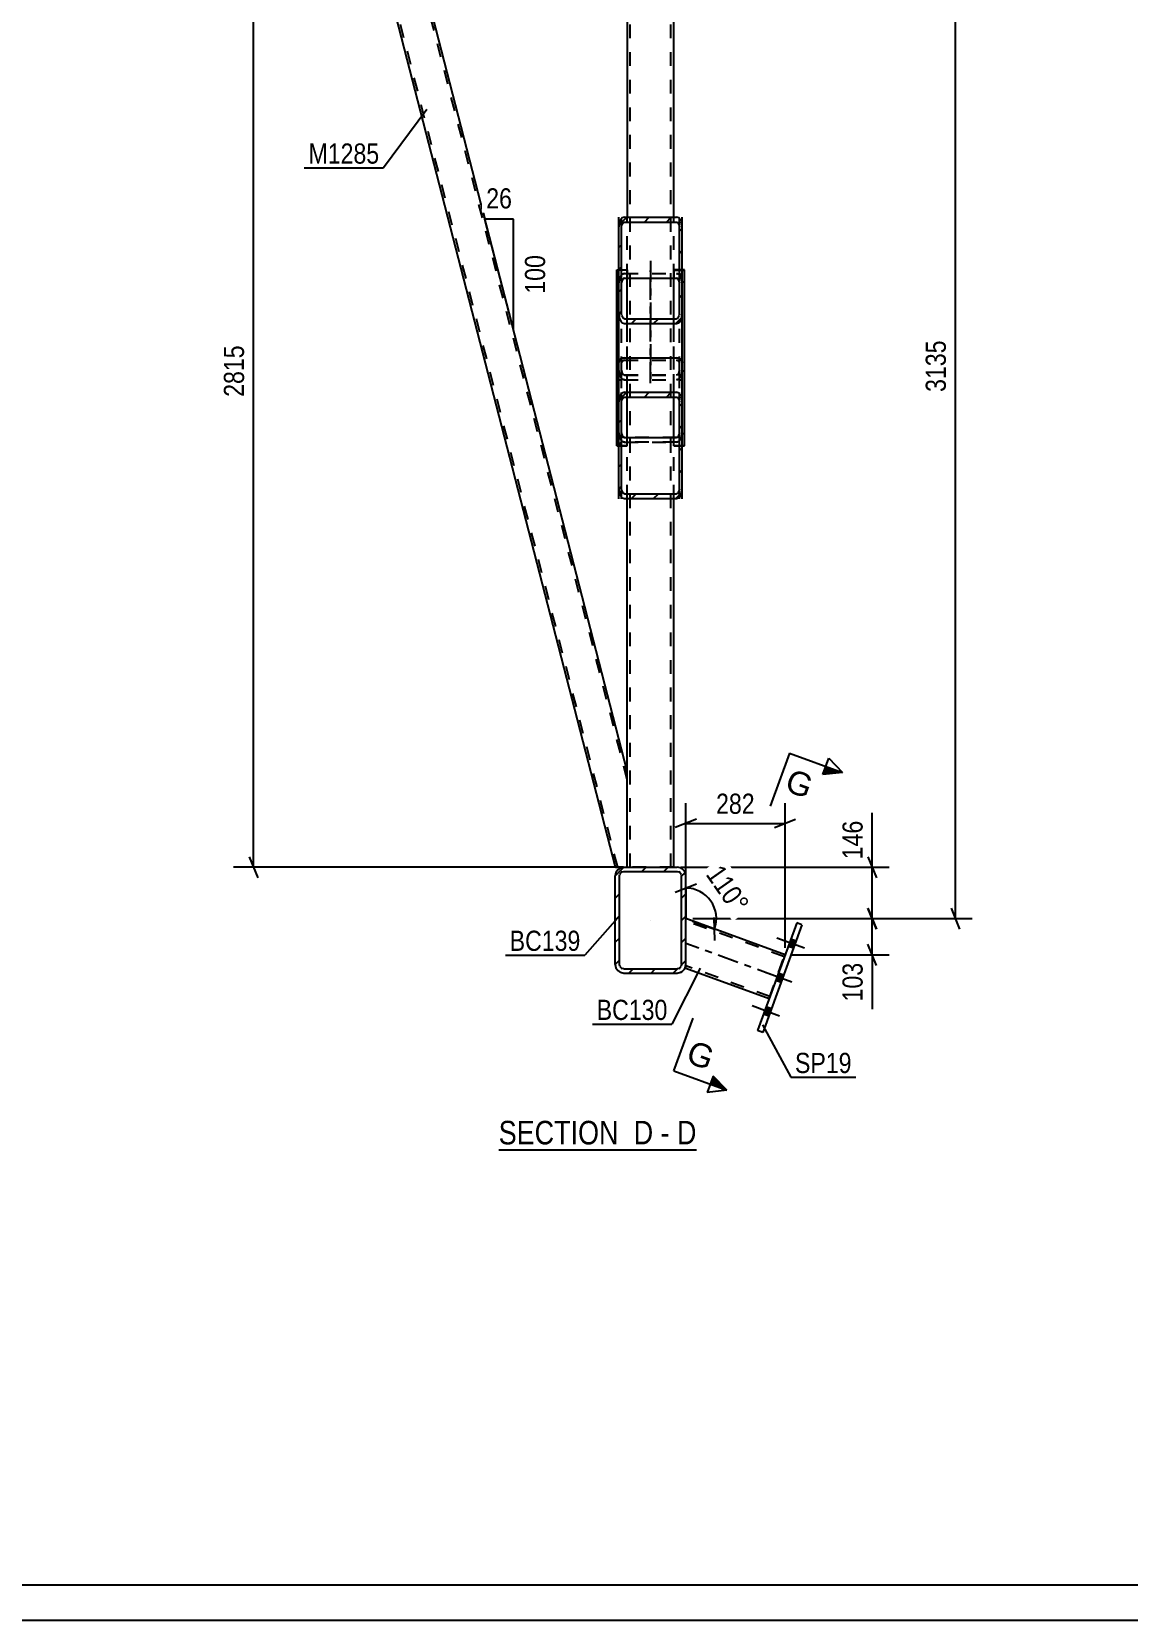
# Model space of a CAD drawing. Header units: millimetres. Extents: x 0 to 1189, y 0 to 841.
# Drawn here: x 155.6 to 311.2, y 0 to 225.3 of the extents above; entities that cross this region are included whole.
import ezdxf

# ---------------------------------------------------------------- set-up
doc = ezdxf.new("R2010")
doc.units = ezdxf.units.MM
doc.linetypes.add('DXK_LINE_DOT2', pattern=[3.9198, 1.9599, -1.9599])
doc.linetypes.add('DXK_LINE_DOT3', pattern=[5.9187, 2.979, -0.9799, 0.9799, -0.9799])
doc.styles.add('Arial', font='ARIAL.TTF', dxfattribs={"height": 0.2})
doc.styles.add('Arial Narrow', font='ARIALN.TTF', dxfattribs={"height": 0.2})

# ---------------------------------------------------------------- blocks, each defined once
blk = doc.blocks.new('Unknown-814407264-1135')
at = {"color": 5, "linetype": 'Continuous'}
for p, q in [((5, 5), (1184, 5)), ((0, 0), (1189, 0))]:
    blk.add_line(p, q, dxfattribs=at)
blk = doc.blocks.new('Unknown-814407264-15 - 2402')
at = {"color": 6, "linetype": 'Continuous'}
blk.add_line((221.87, 66.75), (249.94, 66.75), dxfattribs=at)
at = {"color": 0, "linetype": 'Continuous'}
blk.add_wipeout([(239.98, 67.5), (239.98, 71), (221.87, 71), (221.87, 67.5)], dxfattribs=at)
at = {"color": 7, "linetype": 'Continuous', "style": 'Arial Narrow'}
blk.add_text('SECTION ', height=3.34, dxfattribs=at).set_placement((221.87, 67.5))
at = {"color": 0, "linetype": 'Continuous'}
blk.add_wipeout([(243.8, 67.5), (243.8, 71), (241.03, 71), (241.03, 67.5)], dxfattribs=at)
at = {"color": 7, "linetype": 'Continuous', "style": 'Arial Narrow'}
blk.add_text('D', height=3.34, dxfattribs=at).set_placement((241.03, 67.5))
at = {"color": 0, "linetype": 'Continuous'}
blk.add_wipeout([(246.12, 67.5), (246.12, 71), (244.85, 71), (244.85, 67.5)], dxfattribs=at)
at = {"color": 7, "linetype": 'Continuous', "style": 'Arial Narrow'}
blk.add_text('-', height=3.34, dxfattribs=at).set_placement((244.85, 67.5))
at = {"color": 0, "linetype": 'Continuous'}
blk.add_wipeout([(249.94, 67.5), (249.94, 71), (247.17, 71), (247.17, 67.5)], dxfattribs=at)
at = {"color": 7, "linetype": 'Continuous', "style": 'Arial Narrow'}
blk.add_text('D', height=3.34, dxfattribs=at).set_placement((247.17, 67.5))
blk = doc.blocks.new('Bolt-814407264-2452 - 2402')
at = {"linetype": 'Continuous'}
for points in [[(263.7, 95.32), (264.07, 96.35), (263.32, 96.63), (262.95, 95.59)], [(263.7, 95.32), (264.07, 96.35), (263.32, 96.63), (262.95, 95.59)], [(263.7, 95.32), (264.07, 96.35), (263.32, 96.63), (262.95, 95.59)], [(261.94, 90.48), (262.31, 91.51), (261.56, 91.79), (261.19, 90.75)], [(261.94, 90.48), (262.31, 91.51), (261.56, 91.79), (261.19, 90.75)], [(260.19, 85.69), (260.57, 86.72), (259.82, 86.99), (259.44, 85.96)], [(260.19, 85.69), (260.57, 86.72), (259.82, 86.99), (259.44, 85.96)], [(260.19, 85.69), (260.57, 86.72), (259.82, 86.99), (259.44, 85.96)]]:
    blk.add_hatch(color=1, dxfattribs=at).paths.add_polyline_path(points)
at = {"color": 1, "linetype": 'Continuous'}
for p, q in [((265.25, 95.34), (261.35, 96.76)), ((265.25, 95.34), (261.35, 96.76)), ((265.25, 95.34), (261.35, 96.76)), ((263.7, 95.32), (262.95, 95.59)), ((263.7, 95.32), (262.95, 95.59)), ((263.7, 95.32), (262.95, 95.59)), ((264.07, 96.35), (263.32, 96.63)), ((264.07, 96.35), (263.32, 96.63)), ((264.07, 96.35), (263.32, 96.63)), ((263.49, 90.5), (259.59, 91.92)), ((263.49, 90.5), (259.59, 91.92)), ((261.94, 90.48), (261.19, 90.75)), ((261.94, 90.48), (261.19, 90.75)), ((262.31, 91.51), (261.56, 91.79)), ((262.31, 91.51), (261.56, 91.79)), ((261.74, 85.71), (257.84, 87.13)), ((261.74, 85.71), (257.84, 87.13)), ((261.74, 85.71), (257.84, 87.13)), ((260.19, 85.69), (259.44, 85.96)), ((260.19, 85.69), (259.44, 85.96)), ((260.19, 85.69), (259.44, 85.96)), ((260.57, 86.72), (259.82, 86.99)), ((260.57, 86.72), (259.82, 86.99)), ((260.57, 86.72), (259.82, 86.99))]:
    blk.add_line(p, q, dxfattribs=at)
blk = doc.blocks.new('Part-814407264-2548 - 2402')
at = {"color": 7, "linetype": 'DXK_LINE_DOT2'}
for p, q in [((238.98, 178.65), (238.92, 178.39)), ((238.92, 160.45), (238.92, 178.39)), ((239.15, 178.87), (238.98, 178.65)), ((239.41, 179.01), (239.15, 178.87)), ((239.32, 178.39), (239.35, 178.52)), ((239.32, 159.08), (239.32, 178.39)), ((239.35, 178.52), (239.43, 178.63)), ((239.72, 179.06), (239.41, 179.01)), ((239.43, 178.63), (239.56, 178.7)), ((239.56, 178.7), (239.72, 178.73)), ((239.72, 179.06), (247.12, 179.06)), ((239.72, 178.73), (247.12, 178.73)), ((247.42, 179.01), (247.12, 179.06)), ((247.12, 178.73), (247.27, 178.7)), ((247.27, 178.7), (247.4, 178.63)), ((247.4, 178.63), (247.48, 178.52)), ((247.68, 178.87), (247.42, 179.01)), ((247.48, 178.52), (247.52, 178.39)), ((247.52, 159.08), (247.52, 178.39)), ((247.85, 178.65), (247.68, 178.87)), ((247.92, 178.39), (247.85, 178.65)), ((247.92, 160.45), (247.92, 178.39)), ((238.92, 175.96), (239.32, 175.96)), ((247.52, 175.96), (247.92, 175.96)), ((238.92, 168.44), (238.98, 167.93)), ((239.35, 168.18), (239.32, 168.44)), ((239.41, 167.2), (239.72, 167.1)), ((239.72, 167.77), (239.56, 167.82)), ((247.12, 167.77), (239.72, 167.77)), ((247.12, 167.1), (239.72, 167.1)), ((247.27, 167.82), (247.12, 167.77)), ((247.12, 167.1), (247.42, 167.2)), ((247.52, 168.44), (247.48, 168.18)), ((247.85, 167.93), (247.92, 168.44))]:
    blk.add_line(p, q, dxfattribs=at)
at = {"color": 2, "linetype": 'Continuous'}
for p, q in [((238.92, 159.08), (238.92, 160.45)), ((247.92, 159.08), (247.92, 160.45))]:
    blk.add_line(p, q, dxfattribs=at)
at = {"color": 7, "linetype": 'DXK_LINE_DOT2'}
for centre, radius, start, end in [((240.19, 168.16), 1.23, 190.8094, 230.8802), ((239.95, 168.3), 0.616, 190.8094, 230.8802), ((246.88, 168.3), 0.616, 309.1198, 349.1906), ((246.64, 168.16), 1.23, 309.1198, 349.1906)]:
    blk.add_arc(centre, radius, start, end, dxfattribs=at)
blk = doc.blocks.new('Part-814407264-2683 - 2402')
at = {"color": 7, "linetype": 'DXK_LINE_DOT2'}
for p, q in [((238.62, 166.59), (238.62, 191.53)), ((240.12, 191.53), (238.62, 191.53)), ((240.12, 166.59), (240.12, 191.53)), ((240.12, 166.59), (238.62, 166.59))]:
    blk.add_line(p, q, dxfattribs=at)
blk = doc.blocks.new('Part-814407264-2445 - 2402')
at = {"color": 2, "linetype": 'Continuous'}
for p, q in [((238.62, 166.59), (238.62, 191.54)), ((238.62, 191.54), (238.92, 191.54)), ((240.12, 184.61), (240.12, 190.37)), ((240.12, 167.76), (240.12, 173.51)), ((238.62, 166.59), (238.92, 166.59))]:
    blk.add_line(p, q, dxfattribs=at)
at = {"color": 7, "linetype": 'DXK_LINE_DOT2'}
for p, q in [((238.92, 191.54), (240.12, 191.54)), ((240.12, 191.54), (240.12, 190.37)), ((240.12, 173.51), (240.12, 184.61)), ((240.12, 166.59), (240.12, 167.76)), ((238.92, 166.59), (240.12, 166.59))]:
    blk.add_line(p, q, dxfattribs=at)
blk = doc.blocks.new('Part-814407264-2461 - 2402')
at = {"linetype": 'Continuous'}
h = blk.add_hatch(dxfattribs=at)
h.set_pattern_fill('', scale=0.7, style=0, pattern_type=0)
h.set_pattern_definition([(45, (238.9154, 185.2833), (-1.57154, 1.57154), [])])
h.paths.add_polyline_path([(238.92, 197.67), (238.92, 185.28), (238.98, 184.77), (239.15, 184.34), (239.41, 184.05), (239.72, 183.94), (247.12, 183.94), (247.42, 184.05), (247.68, 184.34), (247.85, 184.77), (247.92, 185.28), (247.92, 197.67), (247.85, 198.19), (247.68, 198.62), (247.42, 198.91), (247.12, 199.01), (239.72, 199.01), (239.41, 198.91), (239.15, 198.62), (238.98, 198.19)])
h.paths.add_polyline_path([(239.43, 198.15), (239.56, 198.29), (239.72, 198.34), (247.12, 198.34), (247.27, 198.29), (247.4, 198.15), (247.48, 197.93), (247.52, 197.67), (247.52, 185.28), (247.48, 185.03), (247.4, 184.81), (247.27, 184.66), (247.12, 184.61), (239.72, 184.61), (239.56, 184.66), (239.43, 184.81), (239.35, 185.03), (239.32, 185.28), (239.32, 197.67), (239.35, 197.93)])
at = {"color": 2, "linetype": 'Continuous'}
for p, q in [((239.72, 199.01), (239.41, 198.91)), ((239.56, 198.29), (239.72, 198.34)), ((239.72, 199.01), (247.12, 199.01)), ((239.72, 198.34), (247.12, 198.34)), ((247.42, 198.91), (247.12, 199.01)), ((247.12, 198.34), (247.27, 198.29)), ((238.98, 198.19), (238.92, 197.67)), ((238.92, 185.28), (238.92, 197.67)), ((239.32, 197.67), (239.35, 197.93)), ((239.32, 185.28), (239.32, 197.67)), ((247.48, 197.93), (247.52, 197.67)), ((247.52, 185.28), (247.52, 197.67)), ((247.92, 197.67), (247.85, 198.19)), ((247.92, 185.28), (247.92, 197.67)), ((239.35, 189.95), (239.32, 189.7)), ((239.72, 190.37), (239.56, 190.32)), ((239.72, 190.37), (247.12, 190.37)), ((247.27, 190.32), (247.12, 190.37)), ((247.52, 189.7), (247.48, 189.95)), ((238.92, 178.39), (238.92, 185.28)), ((238.92, 185.28), (238.98, 184.77)), ((239.35, 185.03), (239.32, 185.28)), ((247.52, 185.28), (247.48, 185.03)), ((247.85, 184.77), (247.92, 185.28)), ((247.92, 178.39), (247.92, 185.28)), ((239.41, 184.05), (239.72, 183.94)), ((239.72, 184.61), (239.56, 184.66)), ((239.72, 184.61), (247.12, 184.61)), ((239.72, 183.94), (247.12, 183.94)), ((247.27, 184.66), (247.12, 184.61)), ((247.12, 183.94), (247.42, 184.05))]:
    blk.add_line(p, q, dxfattribs=at)
at = {"color": 7, "linetype": 'DXK_LINE_DOT2'}
for p, q in [((238.92, 185.28), (238.92, 197.67)), ((239.32, 177.31), (239.32, 197.67)), ((247.52, 177.31), (247.52, 197.67)), ((247.92, 185.28), (247.92, 197.67)), ((238.92, 189.7), (238.98, 190.21)), ((239.41, 190.93), (239.72, 191.04)), ((239.72, 191.04), (247.12, 191.04)), ((247.12, 191.04), (247.42, 190.93)), ((247.85, 190.21), (247.92, 189.7)), ((238.92, 177.31), (238.92, 178.39)), ((247.92, 177.31), (247.92, 178.39)), ((238.98, 176.79), (238.92, 177.31)), ((239.32, 177.31), (239.35, 177.05)), ((239.72, 175.97), (239.41, 176.07)), ((239.56, 176.69), (239.72, 176.64)), ((239.72, 176.64), (247.12, 176.64)), ((239.72, 175.97), (247.12, 175.97)), ((247.12, 176.64), (247.27, 176.69)), ((247.42, 176.07), (247.12, 175.97)), ((247.48, 177.05), (247.52, 177.31)), ((247.92, 177.31), (247.85, 176.79))]:
    blk.add_line(p, q, dxfattribs=at)
at = {"color": 7, "linetype": 'DXK_LINE_DOT3'}
blk.add_line((243.42, 175.48), (243.42, 191.48), dxfattribs=at)
at = {"color": 2, "linetype": 'Continuous'}
for centre, radius, start, end in [((240.19, 197.96), 1.23, 129.1198, 169.1906), ((239.95, 197.82), 0.616, 129.1198, 169.1906), ((246.88, 197.82), 0.616, 10.8094, 50.8802), ((246.64, 197.96), 1.23, 10.8094, 50.8802), ((239.95, 189.84), 0.616, 129.1198, 169.1906), ((246.88, 189.84), 0.616, 10.8094, 50.8802), ((240.19, 185), 1.23, 190.8094, 230.8802), ((239.95, 185.14), 0.616, 190.8094, 230.8802), ((246.88, 185.14), 0.616, 309.1198, 349.1906), ((246.64, 185), 1.23, 309.1198, 349.1906)]:
    blk.add_arc(centre, radius, start, end, dxfattribs=at)
at = {"color": 7, "linetype": 'DXK_LINE_DOT2'}
for centre, radius, start, end in [((240.19, 189.98), 1.23, 129.1198, 169.1906), ((246.64, 189.98), 1.23, 10.8094, 50.8802), ((240.19, 177.02), 1.23, 190.8094, 230.8802), ((239.95, 177.16), 0.616, 190.8094, 230.8802), ((246.88, 177.16), 0.616, 309.1198, 349.1906), ((246.64, 177.02), 1.23, 309.1198, 349.1906)]:
    blk.add_arc(centre, radius, start, end, dxfattribs=at)
blk = doc.blocks.new('Part-814407264-2528 - 2402')
at = {"color": 2, "linetype": 'Continuous'}
for p, q in [((262.51, 94.39), (248.42, 99.52)), ((248.42, 92.55), (248.42, 93.01)), ((248.42, 92.55), (248.42, 92.5)), ((248.42, 92.5), (260.25, 88.19))]:
    blk.add_line(p, q, dxfattribs=at)
at = {"color": 7, "linetype": 'DXK_LINE_DOT2'}
for p, q in [((248.42, 93.01), (248.42, 99.52)), ((262.41, 94.11), (248.42, 99.21)), ((248.42, 99.18), (248.42, 99.21)), ((260.36, 88.47), (248.42, 92.82)), ((260.25, 88.19), (262.51, 94.39))]:
    blk.add_line(p, q, dxfattribs=at)
at = {"color": 7, "linetype": 'DXK_LINE_DOT3'}
blk.add_line((261.38, 91.29), (248.42, 96.01), dxfattribs=at)
blk = doc.blocks.new('Part-814407264-2464 - 2402')
at = {"color": 2, "linetype": 'Continuous'}
for p, q in [((238.92, 197.67), (238.92, 199.05)), ((247.92, 197.67), (247.92, 199.05))]:
    blk.add_line(p, q, dxfattribs=at)
at = {"color": 7, "linetype": 'DXK_LINE_DOT2'}
for p, q in [((239.32, 177.3), (239.32, 199.05)), ((247.52, 177.3), (247.52, 199.05)), ((238.92, 177.3), (238.92, 197.67)), ((247.92, 177.3), (247.92, 197.67)), ((238.98, 190.2), (238.92, 189.69)), ((239.32, 189.69), (239.35, 189.94)), ((239.72, 191.03), (239.41, 190.92)), ((239.56, 190.31), (239.72, 190.36)), ((239.72, 191.03), (247.12, 191.03)), ((239.72, 190.36), (247.12, 190.36)), ((247.42, 190.92), (247.12, 191.03)), ((247.12, 190.36), (247.27, 190.31)), ((247.48, 189.94), (247.52, 189.69)), ((247.92, 189.69), (247.85, 190.2)), ((238.92, 177.3), (238.98, 176.78)), ((239.35, 177.04), (239.32, 177.3)), ((239.41, 176.06), (239.72, 175.96)), ((239.72, 176.63), (239.56, 176.68)), ((239.72, 176.63), (247.12, 176.63)), ((239.72, 175.96), (247.12, 175.96)), ((247.27, 176.68), (247.12, 176.63)), ((247.12, 175.96), (247.42, 176.06)), ((247.52, 177.3), (247.48, 177.04)), ((247.85, 176.78), (247.92, 177.3))]:
    blk.add_line(p, q, dxfattribs=at)
at = {"color": 7, "linetype": 'DXK_LINE_DOT3'}
blk.add_line((243.42, 192.85), (243.42, 175.47), dxfattribs=at)
at = {"color": 7, "linetype": 'DXK_LINE_DOT2'}
for centre, radius, start, end in [((240.19, 189.97), 1.23, 129.1198, 169.1906), ((239.95, 189.83), 0.616, 129.1198, 169.1906), ((246.88, 189.83), 0.616, 10.8094, 50.8802), ((246.64, 189.97), 1.23, 10.8094, 50.8802), ((240.19, 177.01), 1.23, 190.8094, 230.8802), ((239.95, 177.15), 0.616, 190.8094, 230.8802), ((246.88, 177.15), 0.616, 309.1198, 349.1906), ((246.64, 177.01), 1.23, 309.1198, 349.1906)]:
    blk.add_arc(centre, radius, start, end, dxfattribs=at)
blk = doc.blocks.new('Part-814407264-2480 - 2402')
at = {"color": 2, "linetype": 'Continuous'}
for p, q in [((206.87, 249.3), (202.15, 247.58)), ((240.12, 120.43), (206.87, 249.3)), ((238.46, 106.81), (202.15, 247.58)), ((240.12, 106.81), (240.12, 118.03)), ((238.46, 106.81), (239.62, 106.81))]:
    blk.add_line(p, q, dxfattribs=at)
at = {"color": 7, "linetype": 'DXK_LINE_DOT2'}
for p, q in [((240.12, 119.23), (206.59, 249.19)), ((202.46, 247.69), (202.44, 247.68)), ((202.44, 247.68), (202.46, 247.69)), ((238.77, 106.81), (202.44, 247.68)), ((202.5, 247.71), (202.46, 247.69)), ((202.46, 247.69), (202.5, 247.71)), ((240.12, 118.03), (240.12, 120.43)), ((238.46, 106.81), (238.51, 106.81)), ((239.62, 106.81), (240.12, 106.81))]:
    blk.add_line(p, q, dxfattribs=at)
blk = doc.blocks.new('Part-814407264-2486 - 2402')
at = {"color": 2, "linetype": 'Continuous'}
for p, q in [((240.12, 251.31), (240.12, 199.01)), ((246.72, 199.01), (246.72, 251.31)), ((240.12, 106.81), (240.12, 159.11)), ((246.72, 106.81), (246.72, 159.11))]:
    blk.add_line(p, q, dxfattribs=at)
at = {"color": 7, "linetype": 'DXK_LINE_DOT2'}
for p, q in [((246.72, 251.31), (240.12, 251.31)), ((240.18, 251.31), (240.12, 251.31)), ((240.52, 106.81), (240.52, 251.31)), ((246.32, 106.81), (246.32, 251.31)), ((240.12, 159.11), (240.12, 199.01)), ((246.72, 159.11), (246.72, 199.01)), ((246.72, 106.81), (240.12, 106.81))]:
    blk.add_line(p, q, dxfattribs=at)
blk = doc.blocks.new('Part-814407264-2545 - 2402')
at = {"linetype": 'Continuous'}
h = blk.add_hatch(dxfattribs=at)
h.set_pattern_fill('', scale=0.7, style=0, pattern_type=0)
h.set_pattern_definition([(45, (238.9154, 160.4525), (-1.57154, 1.57154), [])])
h.paths.add_polyline_path([(238.92, 172.84), (238.92, 160.45), (238.98, 159.94), (239.15, 159.51), (239.41, 159.21), (239.72, 159.11), (247.12, 159.11), (247.42, 159.21), (247.68, 159.51), (247.85, 159.94), (247.92, 160.45), (247.92, 172.84), (247.85, 173.36), (247.68, 173.79), (247.42, 174.08), (247.12, 174.18), (239.72, 174.18), (239.41, 174.08), (239.15, 173.79), (238.98, 173.36)])
h.paths.add_polyline_path([(239.43, 173.32), (239.56, 173.46), (239.72, 173.51), (247.12, 173.51), (247.27, 173.46), (247.4, 173.32), (247.48, 173.1), (247.52, 172.84), (247.52, 160.45), (247.48, 160.2), (247.4, 159.98), (247.27, 159.83), (247.12, 159.78), (239.72, 159.78), (239.56, 159.83), (239.43, 159.98), (239.35, 160.2), (239.32, 160.45), (239.32, 172.84), (239.35, 173.1)])
at = {"color": 2, "linetype": 'Continuous'}
for p, q in [((238.92, 178.39), (238.98, 178.65)), ((238.92, 172.84), (238.92, 178.39)), ((238.98, 178.65), (239.15, 178.87)), ((239.15, 178.87), (239.41, 179.01)), ((239.41, 179.01), (239.72, 179.06)), ((239.72, 179.06), (247.12, 179.06)), ((247.12, 179.06), (247.42, 179.01)), ((247.42, 179.01), (247.68, 178.87)), ((247.68, 178.87), (247.85, 178.65)), ((247.85, 178.65), (247.92, 178.39)), ((247.92, 172.84), (247.92, 178.39)), ((239.72, 174.18), (239.41, 174.08)), ((239.56, 173.46), (239.72, 173.51)), ((239.72, 174.18), (247.12, 174.18)), ((239.72, 173.51), (247.12, 173.51)), ((247.42, 174.08), (247.12, 174.18)), ((247.12, 173.51), (247.27, 173.46)), ((238.98, 173.36), (238.92, 172.84)), ((238.92, 160.45), (238.92, 172.84)), ((239.32, 172.84), (239.35, 173.1)), ((239.32, 160.45), (239.32, 172.84)), ((247.48, 173.1), (247.52, 172.84)), ((247.52, 160.45), (247.52, 172.84)), ((247.92, 172.84), (247.85, 173.36)), ((247.92, 160.45), (247.92, 172.84)), ((239.32, 168.43), (239.35, 168.17)), ((239.56, 167.81), (239.72, 167.76)), ((239.72, 167.76), (247.12, 167.76)), ((247.12, 167.76), (247.27, 167.81)), ((247.48, 168.17), (247.52, 168.43)), ((238.92, 160.45), (238.98, 159.94)), ((239.35, 160.2), (239.32, 160.45)), ((247.52, 160.45), (247.48, 160.2)), ((247.85, 159.94), (247.92, 160.45)), ((239.41, 159.21), (239.72, 159.11)), ((239.72, 159.78), (239.56, 159.83)), ((239.72, 159.78), (247.12, 159.78)), ((239.72, 159.11), (247.12, 159.11)), ((247.27, 159.83), (247.12, 159.78)), ((247.12, 159.11), (247.42, 159.21))]:
    blk.add_line(p, q, dxfattribs=at)
at = {"color": 7, "linetype": 'DXK_LINE_DOT2'}
for p, q in [((239.35, 178.52), (239.32, 178.39)), ((239.32, 160.45), (239.32, 178.39)), ((239.43, 178.63), (239.35, 178.52)), ((239.56, 178.7), (239.43, 178.63)), ((239.72, 178.73), (239.56, 178.7)), ((239.72, 178.73), (247.12, 178.73)), ((247.27, 178.7), (247.12, 178.73)), ((247.4, 178.63), (247.27, 178.7)), ((247.48, 178.52), (247.4, 178.63)), ((247.52, 178.39), (247.48, 178.52)), ((247.52, 160.45), (247.52, 178.39)), ((238.92, 175.97), (239.32, 175.97)), ((247.52, 175.97), (247.92, 175.97)), ((238.92, 160.45), (238.92, 172.84)), ((247.92, 160.45), (247.92, 172.84)), ((238.98, 167.92), (238.92, 168.43)), ((239.72, 167.09), (239.41, 167.19)), ((239.72, 167.09), (247.12, 167.09)), ((247.42, 167.19), (247.12, 167.09)), ((247.92, 168.43), (247.85, 167.92))]:
    blk.add_line(p, q, dxfattribs=at)
at = {"color": 2, "linetype": 'Continuous'}
for centre, radius, start, end in [((240.19, 173.13), 1.23, 129.1198, 169.1906), ((246.64, 173.13), 1.23, 10.8094, 50.8802), ((239.95, 172.98), 0.616, 129.1198, 169.1906), ((246.88, 172.98), 0.616, 10.8094, 50.8802), ((239.95, 168.29), 0.616, 190.8094, 230.8802), ((246.88, 168.29), 0.616, 309.1198, 349.1906), ((239.95, 160.31), 0.616, 190.8094, 230.8802), ((246.88, 160.31), 0.616, 309.1198, 349.1906), ((240.19, 160.17), 1.23, 190.8094, 230.8802), ((246.64, 160.17), 1.23, 309.1198, 349.1906)]:
    blk.add_arc(centre, radius, start, end, dxfattribs=at)
at = {"color": 7, "linetype": 'DXK_LINE_DOT2'}
for centre, start, end in [((240.19, 168.15), 190.8094, 230.8802), ((246.64, 168.15), 309.1198, 349.1906)]:
    blk.add_arc(centre, 1.23, start, end, dxfattribs=at)
blk = doc.blocks.new('Part-814407264-2573 - 2402')
at = {"color": 2, "linetype": 'Continuous'}
for p, q in [((264.16, 98.93), (258.6, 83.66)), ((264.91, 98.65), (259.36, 83.38)), ((264.91, 98.65), (264.16, 98.93)), ((259.36, 83.38), (258.6, 83.66))]:
    blk.add_line(p, q, dxfattribs=at)
blk = doc.blocks.new('Part-814407264-2659 - 2402')
at = {"linetype": 'Continuous'}
h = blk.add_hatch(dxfattribs=at)
h.set_pattern_fill('', scale=0.7, style=0, pattern_type=0)
h.set_pattern_definition([(45, (238.4154, 93.0137), (-1.57154, 1.57154), [])])
h.paths.add_polyline_path([(238.42, 105.61), (238.42, 93.01), (238.51, 92.55), (238.77, 92.17), (239.16, 91.91), (239.62, 91.81), (247.22, 91.81), (247.67, 91.91), (248.06, 92.17), (248.32, 92.55), (248.42, 93.01), (248.42, 105.61), (248.32, 106.07), (248.06, 106.46), (247.67, 106.72), (247.22, 106.81), (239.62, 106.81), (239.16, 106.72), (238.77, 106.46), (238.51, 106.07)])
h.paths.add_polyline_path([(239.19, 106.04), (239.39, 106.17), (239.62, 106.21), (247.22, 106.21), (247.45, 106.17), (247.64, 106.04), (247.77, 105.84), (247.82, 105.61), (247.82, 93.01), (247.77, 92.78), (247.64, 92.59), (247.45, 92.46), (247.22, 92.41), (239.62, 92.41), (239.39, 92.46), (239.19, 92.59), (239.06, 92.78), (239.02, 93.01), (239.02, 105.61), (239.06, 105.84)])
at = {"color": 2, "linetype": 'Continuous'}
for p, q in [((238.51, 106.07), (238.42, 105.61)), ((239.62, 106.81), (239.16, 106.72)), ((239.39, 106.17), (239.62, 106.21)), ((239.62, 106.81), (247.22, 106.81)), ((239.62, 106.21), (247.22, 106.21)), ((247.67, 106.72), (247.22, 106.81)), ((247.22, 106.21), (247.45, 106.17)), ((248.42, 105.61), (248.32, 106.07)), ((238.42, 93.01), (238.42, 105.61)), ((239.02, 105.61), (239.06, 105.84)), ((239.02, 93.01), (239.02, 105.61)), ((247.77, 105.84), (247.82, 105.61)), ((247.82, 93.01), (247.82, 105.61)), ((248.42, 93.01), (248.42, 105.61)), ((238.42, 93.01), (238.51, 92.55)), ((239.06, 92.78), (239.02, 93.01)), ((239.62, 92.41), (239.39, 92.46)), ((239.62, 92.41), (247.22, 92.41)), ((247.45, 92.46), (247.22, 92.41)), ((247.82, 93.01), (247.77, 92.78)), ((248.32, 92.55), (248.42, 93.01)), ((239.16, 91.91), (239.62, 91.81)), ((239.62, 91.81), (247.22, 91.81)), ((247.22, 91.81), (247.67, 91.91))]:
    blk.add_line(p, q, dxfattribs=at)
at = {"color": 7, "linetype": 'DXK_LINE_DOT3'}
blk.add_line((243.42, 99.31), (243.42, 99.31), dxfattribs=at)
at = {"color": 2, "linetype": 'Continuous'}
for centre, radius, start, end in [((239.62, 105.61), 1.2, 112.5, 157.5), ((239.62, 105.61), 0.6, 112.5, 157.5), ((247.22, 105.61), 0.6, 22.5, 67.5), ((247.22, 105.61), 1.2, 22.5, 67.5), ((239.62, 93.01), 1.2, 202.5, 247.5), ((239.62, 93.01), 0.6, 202.5, 247.5), ((247.22, 93.01), 0.6, 292.5, 337.5), ((247.22, 93.01), 1.2, 292.5, 337.5)]:
    blk.add_arc(centre, radius, start, end, dxfattribs=at)
blk = doc.blocks.new('Part-814407264-2674 - 2402')
at = {"color": 7, "linetype": 'DXK_LINE_DOT2'}
for p, q in [((247.92, 191.54), (246.72, 191.54)), ((246.72, 191.54), (246.72, 190.37)), ((246.72, 173.51), (246.72, 184.61)), ((246.72, 166.59), (246.72, 167.76)), ((247.92, 166.59), (246.72, 166.59)), ((246.72, 166.59), (248.22, 166.59))]:
    blk.add_line(p, q, dxfattribs=at)
at = {"color": 2, "linetype": 'Continuous'}
for p, q in [((248.22, 191.54), (247.92, 191.54)), ((248.22, 166.59), (248.22, 191.54)), ((246.72, 184.61), (246.72, 190.37)), ((246.72, 167.76), (246.72, 173.51)), ((248.22, 166.59), (247.92, 166.59))]:
    blk.add_line(p, q, dxfattribs=at)
blk = doc.blocks.new('Part-814407264-2680 - 2402')
at = {"color": 7, "linetype": 'DXK_LINE_DOT2'}
for p, q in [((246.72, 166.59), (246.72, 191.53)), ((246.72, 191.53), (248.22, 191.53)), ((248.22, 191.53), (246.72, 191.53)), ((248.22, 166.59), (248.22, 191.53)), ((246.72, 166.59), (248.22, 166.59)), ((248.22, 166.59), (246.72, 166.59))]:
    blk.add_line(p, q, dxfattribs=at)
blk = doc.blocks.new('StraightDimension-814407264-15322 - 2402')
at = {"color": 7, "linetype": 'Continuous'}
for p, q in [((249.42, 99.52), (277.27, 99.52)), ((274.27, 101.02), (275.47, 98.02)), ((274.87, 94.39), (274.87, 99.52)), ((275.47, 92.89), (274.27, 95.89)), ((263.51, 94.39), (277.27, 94.39))]:
    blk.add_line(p, q, dxfattribs=at)
at = {"color": 0}
blk.add_wipeout([(274.12, 93.87), (269.92, 93.87), (269.92, 87.18), (274.12, 87.18)], dxfattribs=at)
at = {"color": 7, "linetype": 'Continuous'}
blk.add_line((274.87, 94.39), (274.87, 86.66), dxfattribs=at)
blk.add_line((274.87, 94.39), (274.87, 86.66), dxfattribs=at)
at = {"color": 3, "style": 'Arial Narrow'}
blk.add_text('103', height=2.863, rotation=90.0002, dxfattribs=at).set_placement((273.52, 87.78))
blk = doc.blocks.new('StraightDimension-814407264-15365 - 2402')
at = {"color": 7, "linetype": 'Continuous'}
for p, q in [((287.28, 254.77), (286.08, 257.77)), ((261.8, 256.27), (289.08, 256.27)), ((286.68, 99.52), (286.68, 256.27)), ((249.42, 99.52), (289.08, 99.52)), ((286.08, 101.02), (287.28, 98.02))]:
    blk.add_line(p, q, dxfattribs=at)
at = {"color": 0}
blk.add_wipeout([(285.93, 182.15), (281.73, 182.15), (281.73, 173.64), (285.93, 173.64)], dxfattribs=at)
at = {"color": 3, "style": 'Arial Narrow'}
blk.add_text('3135', height=2.863, rotation=90.0002, dxfattribs=at).set_placement((285.33, 174.24))
blk = doc.blocks.new('StraightDimension-814407264-15297 - 2402')
at = {"color": 7, "linetype": 'Continuous'}
for p, q in [((248.42, 100.52), (248.42, 115.89)), ((262.51, 95.39), (262.51, 115.89)), ((249.92, 113.64), (246.92, 112.44)), ((248.42, 113.04), (262.51, 113.04)), ((261.01, 112.44), (264.01, 113.64))]:
    blk.add_line(p, q, dxfattribs=at)
at = {"color": 0}
blk.add_wipeout([(258.81, 113.79), (258.81, 117.99), (252.12, 117.99), (252.12, 113.79)], dxfattribs=at)
at = {"color": 3, "style": 'Arial Narrow'}
blk.add_text('282', height=2.863, dxfattribs=at).set_placement((252.72, 114.39))
blk = doc.blocks.new('StraightDimension-814407264-15459 - 2402')
at = {"color": 7, "linetype": 'Continuous'}
for p, q in [((187.68, 246.08), (186.48, 249.08)), ((201.15, 247.58), (184.23, 247.58)), ((187.08, 106.81), (187.08, 247.58)), ((186.48, 108.31), (187.68, 105.31)), ((239.52, 106.81), (184.23, 106.81))]:
    blk.add_line(p, q, dxfattribs=at)
at = {"color": 0}
blk.add_wipeout([(186.33, 181.45), (182.13, 181.45), (182.13, 172.94), (186.33, 172.94)], dxfattribs=at)
at = {"color": 3, "style": 'Arial Narrow'}
blk.add_text('2815', height=2.863, rotation=90.0002, dxfattribs=at).set_placement((185.73, 173.54))
blk = doc.blocks.new('StraightDimension-814407264-15321 - 2402')
at = {"color": 7, "linetype": 'Continuous'}
for p, q in [((274.27, 108.31), (275.47, 105.31)), ((247.72, 106.81), (277.27, 106.81)), ((274.87, 99.52), (274.87, 106.81)), ((249.42, 99.52), (277.27, 99.52)), ((275.47, 98.02), (274.27, 101.02))]:
    blk.add_line(p, q, dxfattribs=at)
at = {"color": 0}
blk.add_wipeout([(274.12, 114.02), (269.92, 114.02), (269.92, 107.34), (274.12, 107.34)], dxfattribs=at)
at = {"color": 7, "linetype": 'Continuous'}
blk.add_line((274.87, 106.81), (274.87, 114.55), dxfattribs=at)
blk.add_line((274.87, 106.81), (274.87, 114.55), dxfattribs=at)
at = {"color": 3, "style": 'Arial Narrow'}
blk.add_text('146', height=2.863, rotation=90.0002, dxfattribs=at).set_placement((273.52, 107.94))
blk = doc.blocks.new('AngleDimension-814407264-15488 - 2402')
at = {"color": 7, "linetype": 'Continuous'}
for p, q in [((219.42, 200.67), (219.91, 198.76)), ((223.96, 198.76), (219.91, 198.76)), ((223.96, 183.07), (219.91, 198.76)), ((223.96, 183.07), (223.96, 198.76))]:
    blk.add_line(p, q, dxfattribs=at)
at = {"color": 0}
for points in [[(224.36, 199.66), (224.36, 203.86), (219.5, 203.86), (219.5, 199.66)], [(229.06, 194.26), (224.86, 194.26), (224.86, 187.57), (229.06, 187.57)]]:
    blk.add_wipeout(points, dxfattribs=at)
at = {"color": 3, "style": 'Arial Narrow'}
blk.add_text('26', height=2.863, dxfattribs=at).set_placement((220.1, 200.26))
blk.add_text('100', height=2.863, rotation=90.0002, dxfattribs=at).set_placement((228.46, 188.17))
blk = doc.blocks.new('AngleDimension-814407264-15560 - 2402')
at = {"color": 7, "linetype": 'Continuous'}
for p, q in [((246.92, 103.26), (249.92, 104.46)), ((248.42, 103.86), (248.42, 99.52)), ((252.49, 98.04), (248.42, 99.52)), ((249.36, 99.18), (252.49, 98.04)), ((252.54, 96.43), (252.44, 99.66))]:
    blk.add_line(p, q, dxfattribs=at)
blk.add_arc((248.42, 99.52), 4.34, 340.0001, 90, dxfattribs=at)
at = {"color": 0}
blk.add_wipeout([(255.08, 99.14), (258.52, 101.54), (253.77, 108.33), (250.33, 105.92)], dxfattribs=at)
at = {"color": 3, "style": 'Arial Narrow'}
blk.add_text('110°', height=2.863, rotation=-54.9982, dxfattribs=at).set_placement((251.17, 105.78))
blk = doc.blocks.new('Mark-814407264-15242 - 2402')
at = {"color": 0}
blk.add_wipeout([(233.48, 94.95), (233.48, 97.95), (223.43, 97.95), (223.43, 94.95)], dxfattribs=at)
blk.add_wipeout([(233.48, 94.95), (233.48, 97.95), (223.43, 97.95), (223.43, 94.95)], dxfattribs=at)
at = {"color": 30, "linetype": 'Continuous'}
for p in [(238.73, 99.58), (222.83, 94.35)]:
    blk.add_line(p, (234.08, 94.35), dxfattribs=at)
at = {"color": 3, "style": 'Arial Narrow'}
blk.add_text('BC139', height=2.863, dxfattribs=at).set_placement((223.43, 94.95))
blk = doc.blocks.new('Mark-814407264-15239 - 2402')
at = {"color": 0}
blk.add_wipeout([(271.96, 77.62), (271.96, 80.62), (263.92, 80.62), (263.92, 77.62)], dxfattribs=at)
blk.add_wipeout([(271.96, 77.62), (271.96, 80.62), (263.92, 80.62), (263.92, 77.62)], dxfattribs=at)
at = {"color": 30, "linetype": 'Continuous'}
for p, q in [((259.31, 84.47), (263.32, 77.02)), ((263.32, 77.02), (272.56, 77.02))]:
    blk.add_line(p, q, dxfattribs=at)
at = {"color": 3, "style": 'Arial Narrow'}
blk.add_text('SP19', height=2.863, dxfattribs=at).set_placement((263.92, 77.62))
blk = doc.blocks.new('Mark-814407264-15236 - 2402')
at = {"color": 0}
blk.add_wipeout([(245.83, 85.15), (245.83, 88.15), (235.78, 88.15), (235.78, 85.15)], dxfattribs=at)
blk.add_wipeout([(245.83, 85.15), (245.83, 88.15), (235.78, 88.15), (235.78, 85.15)], dxfattribs=at)
at = {"color": 30, "linetype": 'Continuous'}
for p in [(250.44, 92.51), (235.18, 84.55)]:
    blk.add_line(p, (246.43, 84.55), dxfattribs=at)
at = {"color": 3, "style": 'Arial Narrow'}
blk.add_text('BC130', height=2.863, dxfattribs=at).set_placement((235.78, 85.15))
blk = doc.blocks.new('Mark-814407264-15248 - 2402')
at = {"color": 0}
blk.add_wipeout([(204.93, 206.62), (204.93, 209.62), (194.88, 209.62), (194.88, 206.62)], dxfattribs=at)
blk.add_wipeout([(204.93, 206.62), (204.93, 209.62), (194.88, 209.62), (194.88, 206.62)], dxfattribs=at)
at = {"color": 30, "linetype": 'Continuous'}
for p in [(211.65, 214.28), (194.28, 206.02)]:
    blk.add_line(p, (205.53, 206.02), dxfattribs=at)
at = {"color": 3, "style": 'Arial Narrow'}
blk.add_text('M1285', height=2.863, dxfattribs=at).set_placement((194.88, 206.62))
blk = doc.blocks.new('SectionMark-814407264-24942 - 2402')
at = {"color": 6, "linetype": 'Continuous'}
for p, q in [((268.73, 122.3), (270.65, 120.27)), ((254.24, 75.17), (251.46, 74.85))]:
    blk.add_line(p, q, dxfattribs=at)
at = {"color": 0, "linetype": 'Continuous'}
for points in [[(265.69, 116.48), (266.88, 119.77), (263.47, 121.01), (262.28, 117.73)], [(251.67, 77.97), (252.87, 81.26), (249.45, 82.5), (248.26, 79.21)]]:
    blk.add_wipeout(points, dxfattribs=at)
at = {"linetype": 'Continuous'}
for points in [[(267.87, 119.95), (268.3, 121.12), (270.65, 120.27)], [(251.89, 76.02), (252.32, 77.2), (254.24, 75.17)]]:
    blk.add_hatch(color=6, dxfattribs=at).paths.add_polyline_path(points)
at = {"color": 6, "linetype": 'Continuous'}
for p, q in [((263.13, 123), (260.4, 115.48)), ((263.13, 123), (270.65, 120.27)), ((267.87, 119.95), (268.73, 122.3)), ((270.65, 120.27), (267.87, 119.95)), ((246.72, 77.91), (249.46, 85.42)), ((246.72, 77.91), (254.24, 75.17)), ((252.32, 77.2), (251.46, 74.85)), ((254.24, 75.17), (252.32, 77.2))]:
    blk.add_line(p, q, dxfattribs=at)
at = {"color": 3, "linetype": 'Continuous', "style": 'Arial'}
for p in [(262.28, 117.73), (248.26, 79.21)]:
    blk.add_text('G', height=3.34, rotation=-20.002, dxfattribs=at).set_placement(p)

msp = doc.modelspace()

# ---------------------------------------------------------------- block references
for name in ['Unknown-814407264-1135', 'Part-814407264-2486 - 2402', 'Part-814407264-2480 - 2402', 'Part-814407264-2464 - 2402', 'Part-814407264-2461 - 2402', 'Part-814407264-2445 - 2402', 'Part-814407264-2674 - 2402', 'Part-814407264-2683 - 2402', 'Part-814407264-2680 - 2402', 'Part-814407264-2548 - 2402', 'Part-814407264-2545 - 2402', 'Part-814407264-2659 - 2402', 'Part-814407264-2528 - 2402', 'Part-814407264-2573 - 2402', 'Bolt-814407264-2452 - 2402']:
    msp.add_blockref(name, (0, 0))

# ---------------------------------------------------------------- next in the draw order: block references
for name in ['StraightDimension-814407264-15459 - 2402', 'Mark-814407264-15242 - 2402', 'StraightDimension-814407264-15322 - 2402', 'Mark-814407264-15239 - 2402', 'Unknown-814407264-15 - 2402']:
    msp.add_blockref(name, (0, 0))

# ---------------------------------------------------------------- next in the draw order: block references
for name in ['StraightDimension-814407264-15365 - 2402', 'Mark-814407264-15248 - 2402', 'AngleDimension-814407264-15488 - 2402', 'Mark-814407264-15236 - 2402']:
    msp.add_blockref(name, (0, 0))

# ---------------------------------------------------------------- next in the draw order: block references
msp.add_blockref('StraightDimension-814407264-15297 - 2402', (0, 0))

# ---------------------------------------------------------------- next in the draw order: block references
msp.add_blockref('StraightDimension-814407264-15321 - 2402', (0, 0))

# ---------------------------------------------------------------- next in the draw order: block references
msp.add_blockref('AngleDimension-814407264-15560 - 2402', (0, 0))

# ---------------------------------------------------------------- next in the draw order: block references
msp.add_blockref('SectionMark-814407264-24942 - 2402', (0, 0))

doc.saveas('drawing.dxf')
